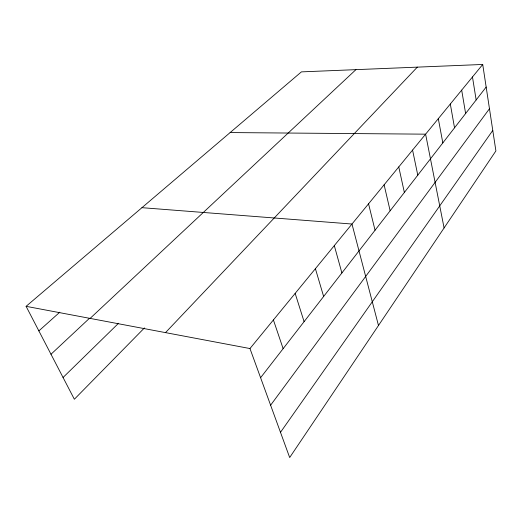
<?xml version="1.0" encoding="UTF-8"?>
<svg xmlns="http://www.w3.org/2000/svg" width="522" height="522" viewBox="0 0 522 522"><rect width="100%" height="100%" fill="white"/><g stroke="black" fill="none" stroke-linecap="round" stroke-linejoin="round"><path stroke-width="0.78" d="M280.49 432.327L492.775 130.428M270.611 405.209L489.466 108.726M260.589 377.713L486.165 87.057M482.719 64.46L495.9 150.917L289.677 457.54L249.966 348.552L482.719 64.46L301.403 71.879L26.1 306.329L74.359 399.245L144.424 327.933M165.5 332.625L417.319 67.136M63.058 377.484L118.572 323.242M50.993 354.262L89.484 318.283M90.104 318.4L355.926 69.648M38.863 330.902L59.815 312.176M230.137 132.568L425.606 134.167L444.091 227.951M141.938 207.678L351.985 224.036L378.483 325.506M26.1 306.329L249.966 348.552M273.404 319.953L283.133 348.663M295.158 293.397L304.098 321.656M315.405 268.68L323.633 296.476M334.308 245.608L341.897 272.947M368.552 203.808L375.05 230.228M384.114 184.814L390.143 210.777M398.762 166.936L404.367 192.461M412.569 150.082L417.783 175.17M438.304 118.67L442.826 142.897M450.31 104.015L454.531 127.818M461.683 90.13L465.624 113.528M472.469 76.962L476.155 99.956"/></g></svg>
